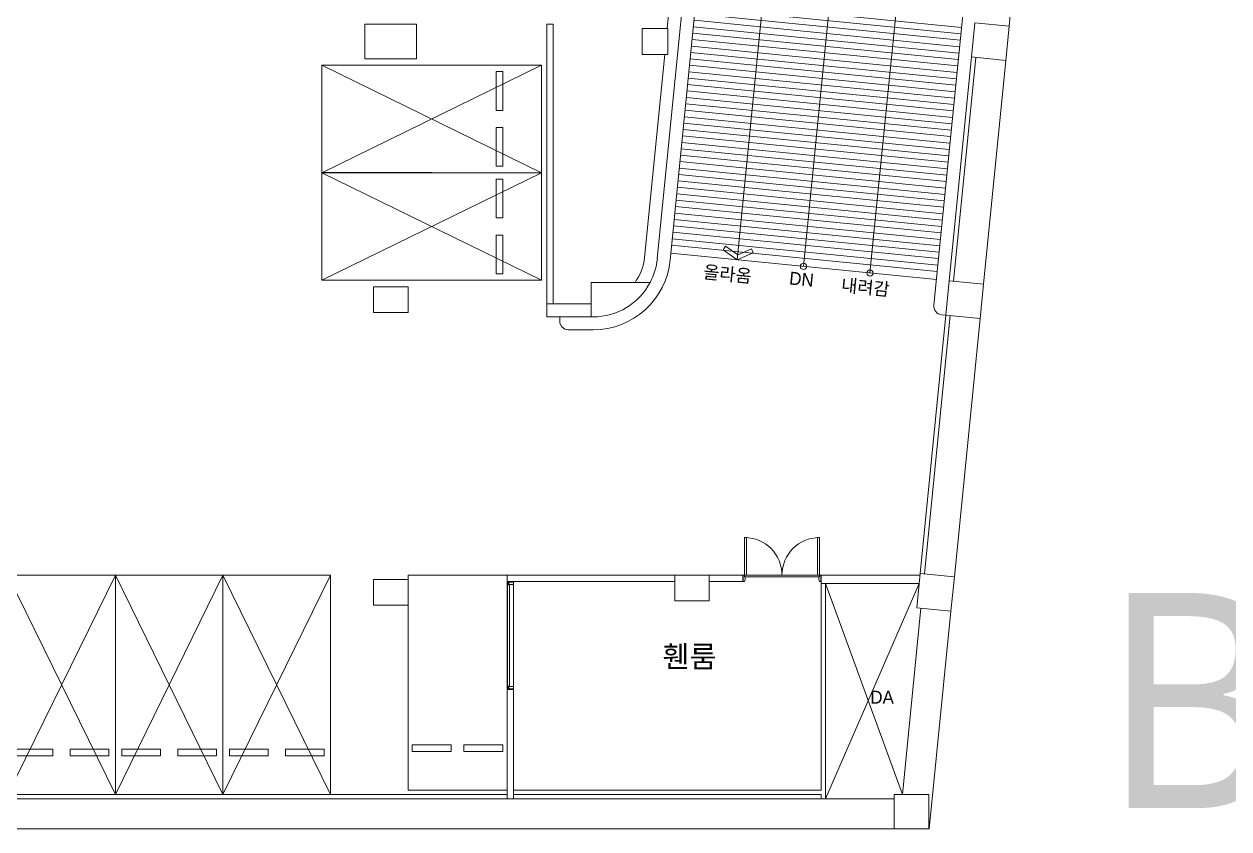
# Model space of a CAD drawing. Header units: millimetres. Extents: x 43806 to 399860, y -65551 to 59129.
# Drawn here: x 99265 to 127261, y -64774 to -46069 of the extents above; entities that cross this region are included whole.
import ezdxf
from ezdxf.enums import TextEntityAlignment as Align

# ---------------------------------------------------------------- set-up
doc = ezdxf.new("R2010")
doc.units = ezdxf.units.MM
doc.header["$LTSCALE"] = 400
doc.header["$MEASUREMENT"] = 0
doc.layers.add('A', color=8, linetype='CONTINUOUS', lineweight=0)
doc.layers.add('만공차등 배관', color=4, linetype='CONTINUOUS')
doc.styles.add('CS', font='', dxfattribs={"height": 300})
doc.styles.add('맑은고딕', font='')
doc.styles.get('CS').set_extended_font_data('HYwulM')
doc.styles.get('맑은고딕').set_extended_font_data('Malgun Gothic')

msp = doc.modelspace()

# ---------------------------------------------------------------- linework, layer by layer
at = {"layer": 'A', "ltscale": 2}
for p, q in [((116234, -28860), (113979, -51523)), ((116533, -28879), (114278, -51553)), ((122720, -29323), (120404, -52604)), ((115145, -36774), (114210, -46174)), ((122155, -46116), (123070, -36912)), ((114876, -45534), (121046, -46148)), ((114847, -45832), (121016, -46446)), ((114862, -45683), (121031, -46297)), ((107186, -46074), (108386, -46074)), ((107186, -46874), (107186, -46074)), ((108386, -46074), (108386, -46874)), ((111411, -46074), (111411, -52574)), ((111561, -46074), (111411, -46074)), ((111561, -46074), (111561, -52574)), ((113626, -46174), (114226, -46174)), ((113626, -46774), (113626, -46174)), ((114226, -46174), (114226, -46774)), ((114817, -46131), (120987, -46745)), ((114832, -45982), (121001, -46595)), ((114787, -46430), (120957, -47043)), ((114802, -46280), (120972, -46894)), ((114758, -46728), (120927, -47342)), ((114772, -46579), (120942, -47192)), ((108386, -46874), (107186, -46874)), ((114226, -46774), (113626, -46774)), ((114150, -46774), (113681, -51493)), ((114728, -47027), (120897, -47640)), ((114743, -46877), (120912, -47491)), ((120762, -52037), (121279, -46833)), ((120861, -52047), (121379, -46843)), ((121558, -52116), (122075, -46912)), ((114713, -47176), (120883, -47790)), ((114683, -47474), (120853, -48088)), ((114698, -47325), (120868, -47939)), ((114654, -47773), (120823, -48387)), ((114669, -47624), (120838, -48237)), ((114624, -48071), (120794, -48685)), ((114639, -47922), (120808, -48536)), ((114594, -48370), (120764, -48984)), ((114609, -48221), (120779, -48834)), ((114565, -48668), (120734, -49282)), ((114579, -48519), (120749, -49133)), ((114535, -48967), (120704, -49581)), ((114550, -48818), (120719, -49431)), ((114505, -49266), (120675, -49879)), ((114520, -49116), (120690, -49730)), ((114490, -49415), (120660, -50028)), ((114461, -49713), (120630, -50327)), ((114476, -49564), (120645, -50178)), ((114431, -50012), (120601, -50626)), ((114446, -49863), (120615, -50476)), ((114401, -50310), (120571, -50924)), ((114416, -50161), (120586, -50775)), ((114372, -50609), (120541, -51223)), ((114386, -50460), (120556, -51073)), ((114342, -50907), (120511, -51521)), ((114357, -50758), (120526, -51372)), ((114312, -51206), (120482, -51820)), ((114327, -51057), (120497, -51670)), ((114294, -51393), (120463, -52007)), ((107386, -52174), (108186, -52174)), ((107386, -52774), (107386, -52174)), ((108186, -52174), (108186, -52774)), ((113813, -52074), (112441, -52074)), ((112441, -52074), (112441, -52874)), ((112441, -52574), (111411, -52574)), ((111411, -52874), (111411, -52574)), ((108186, -52774), (107386, -52774)), ((112441, -52874), (111411, -52874)), ((111711, -52874), (111711, -52974)), ((112441, -52874), (112487, -52874)), ((120085, -58837), (120682, -52833)), ((120185, -58847), (120782, -52843)), ((120682, -52833), (120583, -52823)), ((120881, -58916), (121479, -52912)), ((112487, -53174), (111911, -53174)), ((107386, -58974), (108186, -58974)), ((107386, -59574), (107386, -58974)), ((108186, -58974), (108186, -59574)), ((114386, -58874), (110486, -58874)), ((110486, -58874), (110486, -59034)), ((114386, -59024), (110486, -59024)), ((115186, -58874), (114386, -58874)), ((114386, -58874), (114386, -59474)), ((115186, -58874), (115966, -58874)), ((115186, -59474), (115186, -58874)), ((115186, -59024), (115966, -59024)), ((115966, -59024), (115966, -58874)), ((117786, -58874), (120081, -58874)), ((117786, -58874), (117786, -59074)), ((117786, -59074), (120062, -59074)), ((117786, -59074), (117786, -63874)), ((117886, -59074), (117886, -64074)), ((108186, -59574), (107386, -59574)), ((114386, -59474), (115186, -59474)), ((119675, -63974), (120106, -59643)), ((120299, -64774), (120802, -59712)), ((110486, -61534), (110486, -64074)), ((110636, -61534), (110636, -64074)), ((55836, -64074), (119486, -64074)), ((66486, -63974), (110486, -63974)), ((110636, -63874), (117786, -63874)), ((110636, -63974), (117786, -63974)), ((117786, -63974), (117786, -64074)), ((119486, -63974), (120286, -63974)), ((119486, -64774), (119486, -63974)), ((120286, -63974), (120286, -64774)), ((55253, -64774), (119486, -64774)), ((120286, -64774), (119486, -64774)), ((120286, -64774), (120299, -64774))]:
    msp.add_line(p, q, dxfattribs=at)
at = {"layer": 'A'}
for p, q in [((117102, -38821), (115836, -51547)), ((120231, -38680), (118921, -51854)), ((106186, -49524), (111286, -47024)), ((106186, -47024), (111286, -49524)), ((106186, -49524), (106186, -47024)), ((106186, -47024), (111286, -47024)), ((111286, -47024), (111286, -49524)), ((110236, -47174), (110236, -48074)), ((110386, -47174), (110236, -47174)), ((110386, -48074), (110386, -47174)), ((110236, -48074), (110386, -48074)), ((110236, -49374), (110236, -48474)), ((110236, -48474), (110386, -48474)), ((110386, -48474), (110386, -49374)), ((111286, -49524), (106186, -49524)), ((106186, -52024), (111286, -49524)), ((106186, -49524), (111286, -52024)), ((106186, -52024), (106186, -49524)), ((106186, -49524), (111286, -49524)), ((110386, -49374), (110236, -49374)), ((111286, -49524), (111286, -52024)), ((110236, -49674), (110236, -50574)), ((110386, -49674), (110236, -49674)), ((110386, -50574), (110386, -49674)), ((110236, -50574), (110386, -50574)), ((110236, -51874), (110236, -50974)), ((110236, -50974), (110386, -50974)), ((110386, -50974), (110386, -51874)), ((115507, -51313), (115565, -51231)), ((115565, -51231), (115847, -51432)), ((115836, -51547), (115507, -51313)), ((116205, -51382), (115836, -51547)), ((115847, -51432), (116164, -51291)), ((116164, -51291), (116205, -51382)), ((111286, -52024), (106186, -52024)), ((110386, -51874), (110236, -51874)), ((116051, -58004), (116006, -58004)), ((116006, -58004), (116006, -58874)), ((116051, -58874), (116051, -58004)), ((117701, -58874), (117701, -58004)), ((117701, -58004), (117746, -58004)), ((117746, -58004), (117746, -58874)), ((98886, -58874), (101386, -63974)), ((101386, -58874), (98886, -63974)), ((98886, -58874), (101386, -58874)), ((101386, -58874), (101386, -63974)), ((101386, -58874), (103886, -63974)), ((103886, -58874), (101386, -63974)), ((101386, -63974), (101386, -58874)), ((101386, -58874), (103886, -58874)), ((103886, -58874), (103886, -63974)), ((103886, -58874), (106386, -63974)), ((106386, -58874), (103886, -63974)), ((103886, -63974), (103886, -58874)), ((103886, -58874), (106386, -58874)), ((106386, -58874), (106386, -63974)), ((110486, -58874), (108186, -58874)), ((108186, -58874), (108186, -63874)), ((110486, -63874), (110486, -58874)), ((110493, -59034), (110486, -59034)), ((110486, -59034), (110486, -59094)), ((110488, -59062), (110488, -59042)), ((110488, -59042), (110491, -59042)), ((110488, -59087), (110488, -59067)), ((110498, -59063), (110489, -59063)), ((110489, -59066), (110498, -59066)), ((110490, -59036), (110492, -59036)), ((110490, -59037), (110494, -59037)), ((110492, -59040), (110490, -59040)), ((110491, -59041), (110490, -59041)), ((110491, -59042), (110491, -59041)), ((110492, -59036), (110492, -59036)), ((110492, -59036), (110493, -59036)), ((110492, -59042), (110492, -59040)), ((110497, -59042), (110492, -59042)), ((110493, -59036), (110493, -59034)), ((110494, -59037), (110494, -59034)), ((110494, -59034), (110496, -59034)), ((110496, -59034), (110497, -59034)), ((110498, -59033), (110497, -59034)), ((110497, -59036), (110498, -59035)), ((110497, -59037), (110497, -59036)), ((110497, -59036), (110497, -59036)), ((110498, -59037), (110497, -59037)), ((110497, -59037), (110497, -59037)), ((110497, -59039), (110497, -59038)), ((110497, -59038), (110498, -59038)), ((110498, -59040), (110497, -59039)), ((110497, -59039), (110497, -59039)), ((110497, -59041), (110498, -59040)), ((110497, -59043), (110497, -59041)), ((110497, -59041), (110497, -59041)), ((110497, -59041), (110497, -59041)), ((110497, -59042), (110497, -59043)), ((110497, -59043), (110497, -59043)), ((110498, -59033), (110498, -59032)), ((110498, -59032), (110498, -59032)), ((110498, -59032), (110498, -59032)), ((110498, -59032), (110498, -59032)), ((110498, -59032), (110498, -59033)), ((110498, -59035), (110498, -59033)), ((110498, -59038), (110498, -59037)), ((110498, -59038), (110498, -59038)), ((110498, -59038), (110498, -59038)), ((110498, -59040), (110498, -59040)), ((110498, -59040), (110498, -59040)), ((110498, -59040), (110498, -59040)), ((110524, -59034), (110499, -59034)), ((110499, -59034), (110499, -59054)), ((110499, -59054), (110524, -59054)), ((110499, -59067), (110499, -59067)), ((110523, -59036), (110500, -59036)), ((110500, -59036), (110500, -59053)), ((110500, -59053), (110523, -59053)), ((110511, -59061), (110500, -59061)), ((110500, -59068), (110511, -59068)), ((110501, -59066), (110501, -59063)), ((110501, -59063), (110511, -59063)), ((110511, -59066), (110501, -59066)), ((110523, -59063), (110503, -59063)), ((110503, -59066), (110523, -59066)), ((110504, -59061), (110508, -59061)), ((110504, -59061), (110504, -59071)), ((110504, -59062), (110507, -59062)), ((110504, -59064), (110507, -59064)), ((110504, -59066), (110507, -59066)), ((110504, -59068), (110507, -59068)), ((110504, -59071), (110507, -59070)), ((110504, -59071), (110506, -59073)), ((110505, -59059), (110505, -59059)), ((110505, -59063), (110507, -59062)), ((110505, -59065), (110507, -59065)), ((110505, -59067), (110507, -59067)), ((110505, -59069), (110507, -59069)), ((110506, -59074), (110506, -59057)), ((110506, -59059), (110506, -59059)), ((110506, -59059), (110506, -59059)), ((110506, -59059), (110506, -59059)), ((110506, -59073), (110507, -59071)), ((110507, -59059), (110507, -59059)), ((110507, -59061), (110507, -59071)), ((110511, -59063), (110511, -59061)), ((110511, -59068), (110511, -59066)), ((110523, -59053), (110523, -59036)), ((110524, -59054), (110524, -59034)), ((110636, -59034), (110524, -59034)), ((110524, -59034), (110524, -59062)), ((110524, -59067), (110524, -59094)), ((110526, -59037), (110526, -59091)), ((110633, -59036), (110527, -59036)), ((110634, -59091), (110634, -59037)), ((110636, -59094), (110636, -59034)), ((115976, -58874), (115976, -58874)), ((115976, -58874), (116006, -58874)), ((115976, -59024), (115976, -58874)), ((116006, -59024), (115976, -59024)), ((116006, -58874), (117746, -58874)), ((116006, -58874), (116051, -58874)), ((116006, -58874), (116006, -58919)), ((116006, -58919), (116021, -58919)), ((116021, -58979), (116006, -59024)), ((116006, -59024), (116006, -59024)), ((117731, -58919), (116021, -58919)), ((116021, -58919), (116021, -58979)), ((117746, -58874), (117701, -58874)), ((117746, -58919), (117731, -58919)), ((117731, -58919), (117731, -58979)), ((117731, -58979), (117746, -59024)), ((117776, -58874), (117746, -58874)), ((117746, -58874), (117746, -58919)), ((117746, -59024), (117746, -59024)), ((117746, -59024), (117776, -59024)), ((117776, -58874), (117776, -58874)), ((117776, -59024), (117776, -58874)), ((110486, -59094), (110486, -61464)), ((110486, -59094), (110493, -59094)), ((110491, -59087), (110488, -59087)), ((110490, -59088), (110491, -59088)), ((110492, -59093), (110490, -59093)), ((110491, -59088), (110491, -59087)), ((110493, -59093), (110492, -59092)), ((110492, -59092), (110492, -59093)), ((110494, -59087), (110493, -59087)), ((110493, -59087), (110493, -59094)), ((110493, -59094), (110493, -59093)), ((110493, -59094), (110501, -59094)), ((110494, -59092), (110494, -59087)), ((110501, -59093), (110495, -59093)), ((110511, -59094), (110496, -59094)), ((110496, -59094), (110496, -59110)), ((110496, -59110), (110496, -61449)), ((110496, -59110), (110500, -59110)), ((110498, -59101), (110498, -59096)), ((110498, -59096), (110511, -59096)), ((110540, -59101), (110498, -59101)), ((110498, -59108), (110498, -59102)), ((110498, -59102), (110540, -59102)), ((110500, -59108), (110498, -59108)), ((110500, -59110), (110500, -59108)), ((110501, -59094), (110501, -59093)), ((110501, -59102), (110506, -59102)), ((110502, -59092), (110504, -59090)), ((110502, -59102), (110502, -59092)), ((110502, -59092), (110505, -59093)), ((110502, -59095), (110505, -59095)), ((110502, -59097), (110505, -59097)), ((110502, -59099), (110505, -59100)), ((110502, -59101), (110505, -59102)), ((110502, -59104), (110502, -59104)), ((110503, -59094), (110505, -59094)), ((110503, -59096), (110505, -59096)), ((110503, -59098), (110505, -59099)), ((110503, -59100), (110505, -59101)), ((110503, -59104), (110504, -59104)), ((110503, -59104), (110503, -59104)), ((110504, -59089), (110504, -59106)), ((110504, -59090), (110505, -59092)), ((110504, -59104), (110504, -59104)), ((110505, -59102), (110505, -59092)), ((110505, -59104), (110505, -59104)), ((110511, -59096), (110511, -59094)), ((110524, -59094), (110636, -59094)), ((110527, -59092), (110633, -59092)), ((110542, -59094), (110528, -59094)), ((110528, -59094), (110528, -59096)), ((110528, -59096), (110540, -59096)), ((110540, -59108), (110538, -59108)), ((110538, -59108), (110538, -59110)), ((110538, -59110), (110542, -59110)), ((110540, -59096), (110540, -59101)), ((110540, -59102), (110540, -59108)), ((110542, -59110), (110542, -59094)), ((110542, -59110), (110542, -61464)), ((110636, -59094), (110636, -61464)), ((117886, -64074), (120062, -59074)), ((117886, -59074), (119675, -63974)), ((110486, -61524), (110486, -61464)), ((110486, -61464), (110493, -61464)), ((110493, -61524), (110486, -61524)), ((110636, -61534), (110486, -61534)), ((110491, -61472), (110488, -61472)), ((110488, -61472), (110488, -61492)), ((110488, -61497), (110488, -61517)), ((110488, -61517), (110491, -61517)), ((110489, -61493), (110498, -61493)), ((110498, -61496), (110489, -61496)), ((110492, -61466), (110490, -61466)), ((110490, -61471), (110491, -61471)), ((110491, -61518), (110490, -61518)), ((110492, -61519), (110490, -61519)), ((110490, -61522), (110494, -61522)), ((110490, -61523), (110492, -61523)), ((110491, -61471), (110491, -61472)), ((110491, -61517), (110491, -61518)), ((110493, -61466), (110492, -61466)), ((110492, -61466), (110492, -61466)), ((110497, -61517), (110492, -61517)), ((110492, -61517), (110492, -61519)), ((110492, -61523), (110492, -61522)), ((110492, -61522), (110493, -61523)), ((110493, -61472), (110493, -61464)), ((110493, -61464), (110501, -61464)), ((110493, -61464), (110493, -61466)), ((110494, -61472), (110493, -61472)), ((110493, -61523), (110493, -61524)), ((110494, -61466), (110494, -61472)), ((110494, -61522), (110494, -61524)), ((110494, -61524), (110496, -61524)), ((110501, -61465), (110495, -61465)), ((110496, -61464), (110496, -61449)), ((110496, -61449), (110500, -61449)), ((110511, -61464), (110496, -61464)), ((110496, -61524), (110497, -61525)), ((110497, -61517), (110497, -61516)), ((110497, -61516), (110497, -61516)), ((110497, -61516), (110497, -61517)), ((110497, -61517), (110497, -61518)), ((110497, -61518), (110497, -61518)), ((110497, -61518), (110498, -61519)), ((110498, -61519), (110497, -61520)), ((110497, -61520), (110497, -61520)), ((110497, -61520), (110497, -61520)), ((110497, -61520), (110498, -61521)), ((110498, -61521), (110497, -61522)), ((110497, -61522), (110497, -61522)), ((110497, -61522), (110497, -61523)), ((110497, -61523), (110497, -61523)), ((110497, -61523), (110498, -61524)), ((110498, -61526), (110497, -61525)), ((110500, -61451), (110498, -61451)), ((110498, -61451), (110498, -61456)), ((110498, -61456), (110540, -61456)), ((110540, -61458), (110498, -61458)), ((110498, -61458), (110498, -61463)), ((110498, -61463), (110511, -61463)), ((110498, -61519), (110498, -61519)), ((110498, -61519), (110498, -61519)), ((110498, -61519), (110498, -61519)), ((110498, -61521), (110498, -61521)), ((110498, -61521), (110498, -61521)), ((110498, -61521), (110498, -61521)), ((110498, -61524), (110498, -61526)), ((110498, -61526), (110498, -61527)), ((110498, -61527), (110498, -61526)), ((110498, -61527), (110498, -61527)), ((110498, -61527), (110498, -61527)), ((110498, -61527), (110498, -61527)), ((110499, -61492), (110499, -61492)), ((110499, -61504), (110524, -61504)), ((110499, -61524), (110499, -61504)), ((110524, -61524), (110499, -61524)), ((110500, -61449), (110500, -61451)), ((110500, -61491), (110511, -61491)), ((110511, -61498), (110500, -61498)), ((110500, -61523), (110500, -61506)), ((110500, -61506), (110523, -61506)), ((110523, -61523), (110500, -61523)), ((110501, -61456), (110506, -61456)), ((110501, -61464), (110501, -61465)), ((110511, -61493), (110501, -61493)), ((110501, -61493), (110501, -61496)), ((110501, -61496), (110511, -61496)), ((110502, -61455), (110502, -61455)), ((110502, -61456), (110502, -61466)), ((110502, -61458), (110505, -61457)), ((110502, -61460), (110505, -61459)), ((110502, -61462), (110505, -61461)), ((110502, -61464), (110505, -61464)), ((110502, -61466), (110504, -61468)), ((110502, -61466), (110505, -61466)), ((110503, -61455), (110504, -61455)), ((110503, -61455), (110503, -61455)), ((110503, -61459), (110505, -61458)), ((110503, -61461), (110505, -61460)), ((110503, -61463), (110505, -61462)), ((110503, -61465), (110505, -61465)), ((110503, -61493), (110523, -61493)), ((110523, -61496), (110503, -61496)), ((110504, -61470), (110504, -61453)), ((110504, -61455), (110504, -61455)), ((110504, -61468), (110505, -61466)), ((110504, -61488), (110506, -61486)), ((110504, -61498), (110504, -61488)), ((110504, -61488), (110507, -61489)), ((110504, -61490), (110507, -61491)), ((110504, -61492), (110507, -61493)), ((110504, -61495), (110507, -61495)), ((110504, -61497), (110507, -61497)), ((110504, -61498), (110508, -61498)), ((110505, -61455), (110505, -61455)), ((110505, -61456), (110505, -61466)), ((110505, -61489), (110507, -61490)), ((110505, -61492), (110507, -61492)), ((110505, -61494), (110507, -61494)), ((110505, -61496), (110507, -61496)), ((110505, -61499), (110505, -61500)), ((110506, -61485), (110506, -61502)), ((110506, -61486), (110507, -61488)), ((110506, -61499), (110506, -61499)), ((110506, -61499), (110506, -61500)), ((110506, -61499), (110506, -61500)), ((110507, -61498), (110507, -61488)), ((110507, -61499), (110507, -61500)), ((110511, -61463), (110511, -61464)), ((110511, -61491), (110511, -61493)), ((110511, -61496), (110511, -61498)), ((110523, -61506), (110523, -61523)), ((110524, -61492), (110524, -61464)), ((110524, -61464), (110636, -61464)), ((110524, -61524), (110524, -61497)), ((110524, -61504), (110524, -61524)), ((110636, -61524), (110524, -61524)), ((110526, -61521), (110526, -61467)), ((110527, -61466), (110633, -61466)), ((110633, -61522), (110527, -61522)), ((110528, -61464), (110528, -61463)), ((110528, -61463), (110540, -61463)), ((110542, -61464), (110528, -61464)), ((110538, -61451), (110538, -61449)), ((110538, -61449), (110542, -61449)), ((110540, -61451), (110538, -61451)), ((110540, -61456), (110540, -61451)), ((110540, -61463), (110540, -61458)), ((110542, -61449), (110542, -61464)), ((110634, -61467), (110634, -61521)), ((110636, -61464), (110636, -61524)), ((99036, -62924), (99936, -62924)), ((99936, -62924), (99936, -63074)), ((101236, -62924), (100336, -62924)), ((100336, -62924), (100336, -63074)), ((101236, -63074), (101236, -62924)), ((101536, -62924), (102436, -62924)), ((101536, -63074), (101536, -62924)), ((102436, -62924), (102436, -63074)), ((103736, -62924), (102836, -62924)), ((102836, -62924), (102836, -63074)), ((103736, -63074), (103736, -62924)), ((104036, -62924), (104936, -62924)), ((104036, -63074), (104036, -62924)), ((104936, -62924), (104936, -63074)), ((106236, -62924), (105336, -62924)), ((105336, -62924), (105336, -63074)), ((106236, -63074), (106236, -62924)), ((108286, -62824), (109186, -62824)), ((108286, -62974), (108286, -62824)), ((109186, -62974), (108286, -62974)), ((109186, -62824), (109186, -62974)), ((110386, -62824), (109486, -62824)), ((109486, -62824), (109486, -62974)), ((109486, -62974), (110386, -62974)), ((110386, -62974), (110386, -62824)), ((99936, -63074), (99036, -63074)), ((100336, -63074), (101236, -63074)), ((102436, -63074), (101536, -63074)), ((102836, -63074), (103736, -63074)), ((104936, -63074), (104036, -63074)), ((105336, -63074), (106236, -63074)), ((101386, -63974), (98886, -63974)), ((103886, -63974), (101386, -63974)), ((106386, -63974), (103886, -63974)), ((108186, -63874), (110486, -63874))]:
    msp.add_line(p, q, dxfattribs=at)
at = {"layer": 'A', "ltscale": 30}
msp.add_line((118642, -39000), (117378, -51700), dxfattribs=at)
at = {"layer": 'A', "ltscale": 4}
for p, q in [((121279, -46833), (121358, -46037)), ((121358, -46037), (122155, -46116)), ((122155, -46116), (122075, -46912)), ((122075, -46912), (121279, -46833)), ((120682, -52833), (120762, -52037)), ((120762, -52037), (121558, -52116)), ((121558, -52116), (121479, -52912)), ((121479, -52912), (120682, -52833)), ((120006, -59633), (120085, -58837)), ((120085, -58837), (120881, -58916)), ((120881, -58916), (120802, -59712)), ((120802, -59712), (120006, -59633))]:
    msp.add_line(p, q, dxfattribs=at)
at = {"layer": 'A', "ltscale": 30}
msp.add_circle((117378, -51700), 75, dxfattribs=at)
at = {"layer": 'A'}
msp.add_circle((118921, -51854), 75, dxfattribs=at)
at = {"layer": 'A', "ltscale": 2}
for centre, radius, start, end in [((112487, -51374), 1200, 324.3147, 354.3194), ((112487, -51374), 1800, 270, 354.3194), ((112487, -51374), 1500, 332.1819, 354.3194), ((112487, -51374), 1500, 270, 332.1819), ((120603, -52624), 200, 174.3194, 264.3194), ((111911, -52974), 200, 180, 270)]:
    msp.add_arc(centre, radius, start, end, dxfattribs=at)
at = {"layer": 'A'}
for centre, radius, start, end in [((116006, -58874), 870, 0, 90), ((117746, -58874), 870, 90, 180), ((110490, -59038), 2.4, 90, 270), ((110489, -59062), 1, 180, 270), ((110489, -59067), 1, 90, 180), ((110490, -59038), 1.4, 90, 270), ((110498, -59062), 1, 270, 0), ((110498, -59067), 1, 0, 90), ((110500, -59062), 1, 90, 180), ((110500, -59067), 1, 180, 270), ((110503, -59064), 1.5, 90, 270), ((110523, -59062), 1, 270, 0), ((110523, -59067), 1, 0, 90), ((110527, -59037), 1, 90, 180), ((110633, -59037), 1, 0, 90), ((110483, -59108), 13.8, 13.4137, 76.5863), ((110490, -59090), 2.4, 90, 270), ((110495, -59092), 1, 180, 270), ((110527, -59091), 1, 180, 270), ((110633, -59091), 1, 270, 0), ((110483, -61451), 13.8, 283.4137, 346.5863), ((110490, -61468), 2.4, 90, 270), ((110489, -61492), 1, 180, 270), ((110489, -61497), 1, 90, 180), ((110490, -61520), 2.4, 90, 270), ((110490, -61520), 1.4, 90, 270), ((110495, -61466), 1, 90, 180), ((110498, -61492), 1, 270, 0), ((110498, -61497), 1, 0, 90), ((110500, -61492), 1, 90, 180), ((110500, -61497), 1, 180, 270), ((110503, -61494), 1.5, 90, 270), ((110523, -61492), 1, 270, 0), ((110523, -61497), 1, 0, 90), ((110527, -61467), 1, 90, 180), ((110527, -61521), 1, 180, 270), ((110633, -61467), 1, 0, 90), ((110633, -61521), 1, 270, 0)]:
    msp.add_arc(centre, radius, start, end, dxfattribs=at)
at = {"layer": 'A', "extrusion": (0, 0, -1)}
for centre, major_axis, start_param, end_param in [((110506, -59061), (1.73, 1.73), 4.234131, 6.761443), ((110504, -59061), (0.148, 0.148), 2.356194, 4.234131), ((110506, -59061), (-1.48, 1.48), 0.198401, 0.61795), ((110506, -59061), (-1.48, 1.48), 0.952846, 1.372396), ((110508, -59061), (0.148, 0.148), 0.478258, 2.356194), ((110501, -59103), (-0.152, 0.152), 5.190647, 7.068583), ((110504, -59102), (-1.78, 1.78), 2.663335, 5.190647), ((110504, -59102), (1.52, 1.52), 2.523643, 2.943192), ((110504, -59102), (1.52, 1.52), 1.769197, 2.188746), ((110506, -59103), (-0.152, 0.152), 0.785398, 2.663335)]:
    msp.add_ellipse(centre, major_axis=major_axis, ratio=1, start_param=start_param, end_param=end_param, dxfattribs=at)
at = {"layer": 'A'}
for centre, major_axis, start_param, end_param in [((110504, -61457), (1.78, 1.78), 5.804927, 8.33224), ((110501, -61456), (0.152, 0.152), 2.049054, 3.926991), ((110504, -61457), (-1.52, 1.52), -0.61795, -0.198401), ((110504, -61457), (-1.52, 1.52), -1.372396, -0.952846), ((110506, -61497), (-1.73, 1.73), 1.092538, 3.619851), ((110504, -61498), (-0.148, 0.148), -0.785398, 1.092538), ((110506, -61498), (1.48, 1.48), 3.339993, 3.759543), ((110506, -61456), (0.152, 0.152), 3.926991, 5.804927), ((110506, -61498), (1.48, 1.48), 4.094439, 4.513988), ((110508, -61498), (-0.148, 0.148), 3.619851, 5.497787)]:
    msp.add_ellipse(centre, major_axis=major_axis, ratio=1, start_param=start_param, end_param=end_param, dxfattribs=at)
at = {"layer": '만공차등 배관', "linetype": 'Continuous', "ltscale": 2}
msp.add_lwpolyline([(108736, -49528), (106186, -49528)], dxfattribs=at)

# ---------------------------------------------------------------- texts
at = {"layer": 'A', "style": 'CS'}
for s, p in [('올라옴', (115034, -51971)), ('DN', (117034, -52119)), ('내려감', (118240, -52277))]:
    msp.add_text(s, height=300, rotation=354.3194, dxfattribs=at).set_placement(p)
at = {"layer": 'A'}
for s, height, style, p in [('B3', 5000, '맑은고딕', (128277, -64289)), ('휀룸', 500, 'CS', (114728, -61018)), ('DA', 300, 'CS', (119202, -61863))]:
    msp.add_text(s, height=height, dxfattribs=dict(at, style=style)).set_placement(p, align=Align.CENTER)

doc.saveas('drawing.dxf')
